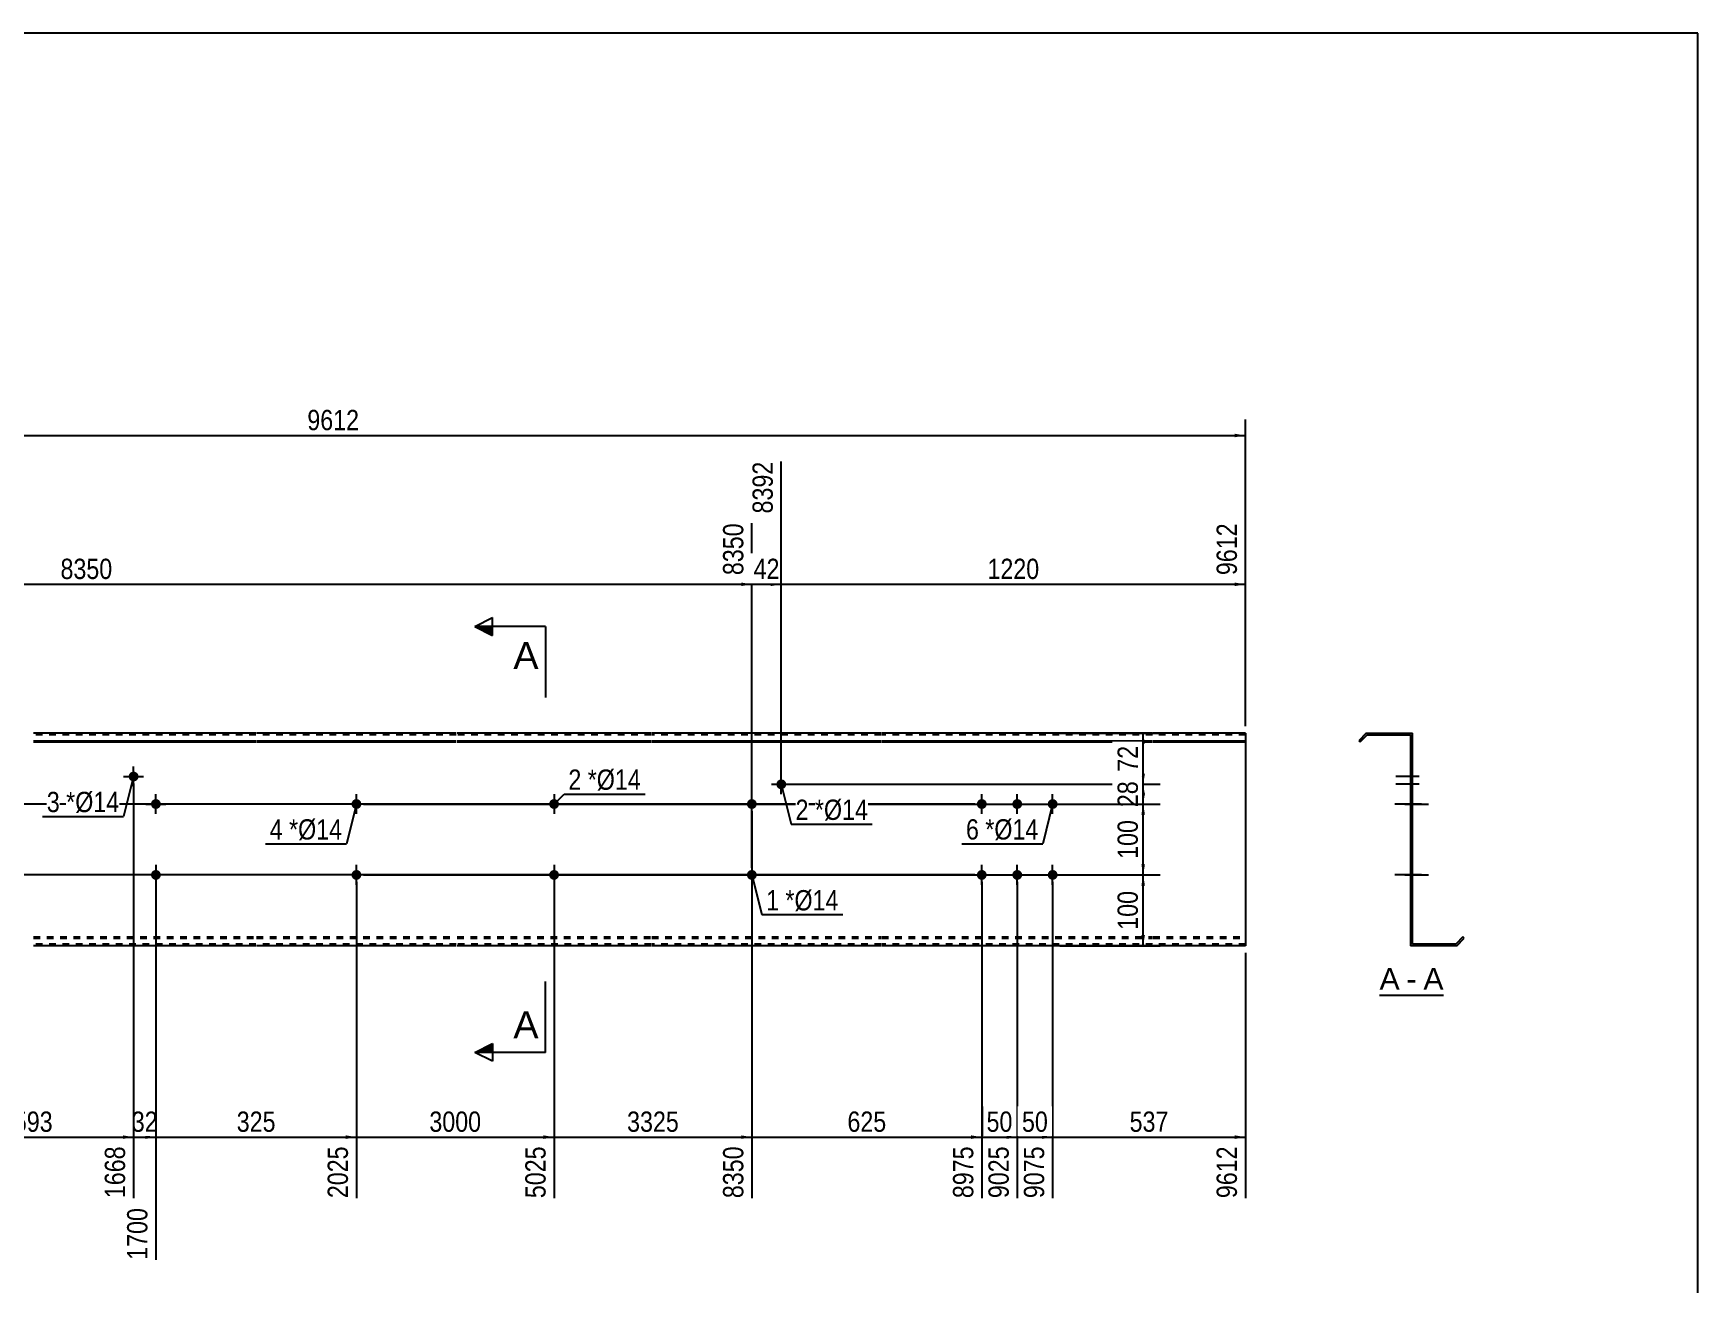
# Model space of a CAD drawing. Header units: millimetres. Extents: x -81 to 321, y -163 to 114.
# Drawn here: x 86.4 to 321.2, y -62.7 to 113.8 of the extents above; entities that cross this region are included whole.
import ezdxf

# ---------------------------------------------------------------- set-up
doc = ezdxf.new("R2010")
doc.units = ezdxf.units.MM
doc.linetypes.add('DXK_LINE_DOT1', pattern=[1.8814, 0.9407, -0.9407])
doc.styles.add('Arial', font='ARIAL.TTF', dxfattribs={"height": 0.2})
doc.styles.add('Arial Narrow', font='ARIALN.TTF', dxfattribs={"height": 0.2})

# ---------------------------------------------------------------- blocks, each defined once
blk = doc.blocks.new('Unknown-627191993-2045')
at = {"color": 5, "linetype": 'Continuous'}
for p, q in [((321.25, 113.75), (-78.75, 113.75)), ((321.25, -163.25), (321.25, 113.75))]:
    blk.add_line(p, q, dxfattribs=at)
blk = doc.blocks.new('Unknown-627191993-12 - 1239')
at = {"color": 7, "linetype": 'Continuous'}
blk.add_line((276.35, -21.95), (285.38, -21.95), dxfattribs=at)
at = {"color": 0, "linetype": 'Continuous'}
blk.add_wipeout([(279.19, -21.2), (279.19, -18), (276.35, -18), (276.35, -21.2)], dxfattribs=at)
blk.add_wipeout([(281.58, -21.2), (281.58, -18), (280.15, -18), (280.15, -21.2)], dxfattribs=at)
at = {"color": 96, "linetype": 'Continuous', "style": 'Arial'}
blk.add_text('A', height=3.06, dxfattribs=at).set_placement((276.35, -21.2))
at = {"color": 0, "linetype": 'Continuous'}
blk.add_wipeout([(285.38, -21.2), (285.38, -18), (282.54, -18), (282.54, -21.2)], dxfattribs=at)
at = {"color": 96, "linetype": 'Continuous', "style": 'Arial'}
for s, p in [('A', (282.54, -21.2)), ('-', (280.15, -21.2))]:
    blk.add_text(s, height=3.06, dxfattribs=at).set_placement(p)
blk = doc.blocks.new('Part-627191993-1218 - 1203')
at = {"color": 2, "linetype": 'Continuous'}
for p, q in [((117.79, 15), (86.44, 15)), ((146.08, 15), (117.89, 15)), ((173.58, 15), (146.18, 15)), ((206.04, 15), (173.68, 15)), ((244.33, 15), (206.14, 15)), ((257.43, 15), (244.43, 15)), ((257.43, 15), (257.43, 13.94)), ((86.44, 13.94), (117.79, 13.94)), ((86.44, 13.76), (117.79, 13.76)), ((117.89, 13.94), (146.08, 13.94)), ((117.89, 13.76), (146.08, 13.76)), ((146.18, 13.94), (173.58, 13.94)), ((146.18, 13.76), (173.58, 13.76)), ((173.68, 13.94), (206.04, 13.94)), ((173.68, 13.76), (206.04, 13.76)), ((206.14, 13.94), (244.33, 13.94)), ((206.14, 13.76), (244.33, 13.76)), ((244.43, 13.94), (257.43, 13.94)), ((244.43, 13.76), (257.43, 13.76)), ((257.43, 13.94), (257.43, -15)), ((117.79, -15), (86.44, -15)), ((146.08, -15), (117.89, -15)), ((173.58, -15), (146.18, -15)), ((206.04, -15), (173.68, -15)), ((244.33, -15), (206.14, -15)), ((257.43, -15), (244.43, -15))]:
    blk.add_line(p, q, dxfattribs=at)
at = {"color": 7, "linetype": 'DXK_LINE_DOT1'}
for p, q in [((117.79, 14.75), (86.44, 14.75)), ((146.08, 14.75), (117.89, 14.75)), ((173.58, 14.75), (146.18, 14.75)), ((206.04, 14.75), (173.68, 14.75)), ((244.33, 14.75), (206.14, 14.75)), ((257.43, 14.75), (244.43, 14.75)), ((86.44, -13.76), (117.79, -13.76)), ((86.44, -13.94), (117.79, -13.94)), ((117.89, -13.76), (146.08, -13.76)), ((117.89, -13.94), (146.08, -13.94)), ((146.18, -13.76), (173.58, -13.76)), ((146.18, -13.94), (173.58, -13.94)), ((173.68, -13.76), (206.04, -13.76)), ((173.68, -13.94), (206.04, -13.94)), ((206.14, -13.76), (244.33, -13.76)), ((206.14, -13.94), (244.33, -13.94)), ((244.43, -13.76), (257.43, -13.76)), ((244.43, -13.94), (257.43, -13.94)), ((117.79, -14.75), (86.44, -14.75)), ((146.08, -14.75), (117.89, -14.75)), ((173.58, -14.75), (146.18, -14.75)), ((206.04, -14.75), (173.68, -14.75)), ((244.33, -14.75), (206.14, -14.75)), ((257.43, -14.75), (244.43, -14.75))]:
    blk.add_line(p, q, dxfattribs=at)
blk = doc.blocks.new('Bolt-627191993-1219 - 1203')
at = {"linetype": 'Continuous'}
for points in [[(219.53, 5, -1), (220.93, 5, -1)], [(224.53, 5, -1), (225.93, 5, -1)], [(229.53, 5, -1), (230.93, 5, -1)], [(219.53, -5, -1), (220.93, -5, -1)], [(224.53, -5, -1), (225.93, -5, -1)], [(229.53, -5, -1), (230.93, -5, -1)]]:
    blk.add_hatch(color=3, dxfattribs=at).paths.add_polyline_path(points)
at = {"color": 3, "linetype": 'Continuous'}
for p, q in [((218.83, 5), (221.63, 5)), ((220.23, 3.6), (220.23, 6.4)), ((223.83, 5), (226.63, 5)), ((225.23, 3.6), (225.23, 6.4)), ((228.83, 5), (231.63, 5)), ((230.23, 3.6), (230.23, 6.4)), ((220.23, -6.4), (220.23, -3.6)), ((225.23, -6.4), (225.23, -3.6)), ((230.23, -6.4), (230.23, -3.6)), ((218.83, -5), (221.63, -5)), ((223.83, -5), (226.63, -5)), ((228.83, -5), (231.63, -5))]:
    blk.add_line(p, q, dxfattribs=at)
blk = doc.blocks.new('Bolt-627191993-1220 - 1203')
at = {"linetype": 'Continuous'}
blk.add_hatch(color=3, dxfattribs=at).paths.add_polyline_path([(191.24, 7.78, -1), (192.64, 7.78, -1)])
at = {"color": 3, "linetype": 'Continuous'}
for p, q in [((190.54, 7.78), (193.34, 7.78)), ((191.94, 6.38), (191.94, 9.18))]:
    blk.add_line(p, q, dxfattribs=at)
blk = doc.blocks.new('Bolt-627191993-1224 - 1203')
at = {"linetype": 'Continuous'}
blk.add_hatch(color=3, dxfattribs=at).paths.add_polyline_path([(99.84, 8.88, -1), (101.24, 8.88, -1)])
at = {"color": 3, "linetype": 'Continuous'}
for p, q in [((100.54, 7.48), (100.54, 10.28)), ((99.14, 8.88), (101.94, 8.88))]:
    blk.add_line(p, q, dxfattribs=at)
blk = doc.blocks.new('Bolt-627191993-1226 - 1203')
at = {"linetype": 'Continuous'}
for points in [[(160.58, 5, -1), (159.18, 5, -1)], [(160.58, -5, -1), (159.18, -5, -1)]]:
    blk.add_hatch(color=3, dxfattribs=at).paths.add_polyline_path(points)
at = {"color": 3, "linetype": 'Continuous'}
for p, q in [((161.28, 5), (158.48, 5)), ((159.88, 6.4), (159.88, 3.6)), ((159.88, -3.6), (159.88, -6.4)), ((161.28, -5), (158.48, -5))]:
    blk.add_line(p, q, dxfattribs=at)
blk = doc.blocks.new('Bolt-627191993-1227 - 1203')
at = {"linetype": 'Continuous'}
blk.add_hatch(color=3, dxfattribs=at).paths.add_polyline_path([(102.99, 5, -1), (104.39, 5, -1)])
at = {"color": 3, "linetype": 'Continuous'}
for p, q in [((102.29, 5), (105.09, 5)), ((103.69, 3.6), (103.69, 6.4))]:
    blk.add_line(p, q, dxfattribs=at)
blk = doc.blocks.new('Bolt-627191993-1228 - 1203')
at = {"linetype": 'Continuous'}
blk.add_hatch(color=3, dxfattribs=at).paths.add_polyline_path([(104.39, -5, -1), (102.99, -5, -1)])
at = {"color": 3, "linetype": 'Continuous'}
for p, q in [((103.69, -3.6), (103.69, -6.4)), ((105.09, -5), (102.29, -5))]:
    blk.add_line(p, q, dxfattribs=at)
blk = doc.blocks.new('Bolt-627191993-1229 - 1203')
at = {"linetype": 'Continuous'}
for points in [[(1.8, 5, -1), (3.2, 5, -1)], [(131.29, 5, -1), (132.69, 5, -1)]]:
    blk.add_hatch(color=3, dxfattribs=at).paths.add_polyline_path(points)
at = {"color": 3, "linetype": 'Continuous'}
for p, q in [((3.9, 5), (1.1, 5)), ((2.5, 3.6), (2.5, 6.4)), ((133.39, 5), (130.59, 5)), ((131.99, 3.6), (131.99, 6.4))]:
    blk.add_line(p, q, dxfattribs=at)
blk = doc.blocks.new('Bolt-627191993-1230 - 1203')
at = {"linetype": 'Continuous'}
for points in [[(1.8, -5, -1), (3.2, -5, -1)], [(131.29, -5, -1), (132.69, -5, -1)]]:
    blk.add_hatch(color=3, dxfattribs=at).paths.add_polyline_path(points)
at = {"color": 3, "linetype": 'Continuous'}
for p, q in [((2.5, -6.4), (2.5, -3.6)), ((131.99, -6.4), (131.99, -3.6)), ((3.9, -5), (1.1, -5)), ((133.39, -5), (130.59, -5))]:
    blk.add_line(p, q, dxfattribs=at)
blk = doc.blocks.new('Bolt-627191993-1231 - 1203')
at = {"linetype": 'Continuous'}
blk.add_hatch(color=3, dxfattribs=at).paths.add_polyline_path([(187.08, 5, -1), (188.48, 5, -1)])
at = {"color": 3, "linetype": 'Continuous'}
for p, q in [((186.38, 5), (189.18, 5)), ((187.78, 3.6), (187.78, 6.4))]:
    blk.add_line(p, q, dxfattribs=at)
blk = doc.blocks.new('Bolt-627191993-1232 - 1203')
at = {"linetype": 'Continuous'}
blk.add_hatch(color=3, dxfattribs=at).paths.add_polyline_path([(188.48, -5, -1), (187.08, -5, -1)])
at = {"color": 3, "linetype": 'Continuous'}
for p, q in [((187.78, -3.6), (187.78, -6.4)), ((189.18, -5), (186.38, -5))]:
    blk.add_line(p, q, dxfattribs=at)
blk = doc.blocks.new('Part-627191993-1241 - 1239')
at = {"color": 2, "linetype": 'Continuous'}
for p, q in [((274.49, 15), (273.43, 13.94)), ((273.61, 13.76), (274.59, 14.75)), ((274.49, 15), (280.99, 15)), ((274.59, 14.75), (280.74, 14.75)), ((280.74, 14.75), (280.74, -15)), ((280.99, -14.75), (280.99, 15)), ((273.43, 13.94), (273.61, 13.76)), ((288.12, -13.76), (287.14, -14.75)), ((287.24, -15), (288.3, -13.94)), ((288.3, -13.94), (288.12, -13.76)), ((287.24, -15), (280.74, -15)), ((287.14, -14.75), (280.99, -14.75))]:
    blk.add_line(p, q, dxfattribs=at)
blk = doc.blocks.new('Bolt-627191993-1242 - 1239')
at = {"linetype": 'Continuous'}
for points in [[(280.74, 5.7), (280.74, 4.3), (280.99, 4.3), (280.99, 5.7)], [(280.74, 5.7), (280.74, 4.3), (280.99, 4.3), (280.99, 5.7)], [(280.74, 5.7), (280.74, 4.3), (280.99, 4.3), (280.99, 5.7)], [(280.74, -4.3), (280.74, -5.7), (280.99, -5.7), (280.99, -4.3)], [(280.74, -4.3), (280.74, -5.7), (280.99, -5.7), (280.99, -4.3)], [(280.74, -4.3), (280.74, -5.7), (280.99, -5.7), (280.99, -4.3)]]:
    blk.add_hatch(color=3, dxfattribs=at).paths.add_polyline_path(points)
at = {"color": 3, "linetype": 'Continuous'}
for p, q in [((282.29, 5), (278.49, 5)), ((282.29, 5), (278.49, 5)), ((282.29, 5), (278.49, 5)), ((280.99, 5.7), (280.74, 5.7)), ((280.99, 5.7), (280.74, 5.7)), ((280.99, 5.7), (280.74, 5.7)), ((280.99, 4.3), (280.74, 4.3)), ((280.99, 4.3), (280.74, 4.3)), ((280.99, 4.3), (280.74, 4.3)), ((280.99, -4.3), (280.74, -4.3)), ((280.99, -4.3), (280.74, -4.3)), ((280.99, -4.3), (280.74, -4.3)), ((282.29, -5), (278.49, -5)), ((282.29, -5), (278.49, -5)), ((282.29, -5), (278.49, -5)), ((280.99, -5.7), (280.74, -5.7)), ((280.99, -5.7), (280.74, -5.7)), ((280.99, -5.7), (280.74, -5.7))]:
    blk.add_line(p, q, dxfattribs=at)
blk = doc.blocks.new('Bolt-627191993-1243 - 1239')
at = {"linetype": 'Continuous'}
blk.add_hatch(color=3, dxfattribs=at).paths.add_polyline_path([(280.74, 8.48), (280.74, 7.08), (280.99, 7.08), (280.99, 8.48)])
at = {"color": 3, "linetype": 'Continuous'}
for p, q in [((281.94, 7.78), (278.64, 7.78)), ((280.99, 8.48), (280.74, 8.48)), ((280.99, 7.08), (280.74, 7.08))]:
    blk.add_line(p, q, dxfattribs=at)
blk = doc.blocks.new('Bolt-627191993-1244 - 1239')
at = {"linetype": 'Continuous'}
for points in [[(280.74, 5.7), (280.74, 4.3), (280.99, 4.3), (280.99, 5.7)], [(280.74, 5.7), (280.74, 4.3), (280.99, 4.3), (280.99, 5.7)], [(280.74, 5.7), (280.74, 4.3), (280.99, 4.3), (280.99, 5.7)], [(280.74, -4.3), (280.74, -5.7), (280.99, -5.7), (280.99, -4.3)], [(280.74, -4.3), (280.74, -5.7), (280.99, -5.7), (280.99, -4.3)], [(280.74, -4.3), (280.74, -5.7), (280.99, -5.7), (280.99, -4.3)]]:
    blk.add_hatch(color=3, dxfattribs=at).paths.add_polyline_path(points)
at = {"color": 3, "linetype": 'Continuous'}
for p, q in [((282.29, 5), (278.49, 5)), ((282.29, 5), (278.49, 5)), ((282.29, 5), (278.49, 5)), ((280.99, 5.7), (280.74, 5.7)), ((280.99, 5.7), (280.74, 5.7)), ((280.99, 5.7), (280.74, 5.7)), ((280.99, 4.3), (280.74, 4.3)), ((280.99, 4.3), (280.74, 4.3)), ((280.99, 4.3), (280.74, 4.3)), ((280.99, -4.3), (280.74, -4.3)), ((280.99, -4.3), (280.74, -4.3)), ((280.99, -4.3), (280.74, -4.3)), ((282.29, -5), (278.49, -5)), ((282.29, -5), (278.49, -5)), ((282.29, -5), (278.49, -5)), ((280.99, -5.7), (280.74, -5.7)), ((280.99, -5.7), (280.74, -5.7)), ((280.99, -5.7), (280.74, -5.7))]:
    blk.add_line(p, q, dxfattribs=at)
blk = doc.blocks.new('Bolt-627191993-1245 - 1239')
at = {"linetype": 'Continuous'}
blk.add_hatch(color=3, dxfattribs=at).paths.add_polyline_path([(280.99, -5.7), (280.99, -4.3), (280.74, -4.3), (280.74, -5.7)])
at = {"color": 3, "linetype": 'Continuous'}
for p, q in [((280.99, -4.3), (280.74, -4.3)), ((281.79, -5), (280.74, -5)), ((280.99, -5.7), (280.74, -5.7))]:
    blk.add_line(p, q, dxfattribs=at)
blk = doc.blocks.new('Bolt-627191993-1246 - 1239')
at = {"linetype": 'Continuous'}
blk.add_hatch(color=3, dxfattribs=at).paths.add_polyline_path([(280.74, 5.7), (280.74, 4.3), (280.99, 4.3), (280.99, 5.7)])
at = {"color": 3, "linetype": 'Continuous'}
for p, q in [((281.94, 5), (278.64, 5)), ((280.99, 5.7), (280.74, 5.7)), ((280.99, 4.3), (280.74, 4.3))]:
    blk.add_line(p, q, dxfattribs=at)
blk = doc.blocks.new('Bolt-627191993-1247 - 1239')
at = {"linetype": 'Continuous'}
blk.add_hatch(color=3, dxfattribs=at).paths.add_polyline_path([(280.74, 9.58), (280.74, 8.18), (280.99, 8.18), (280.99, 9.58)])
at = {"color": 3, "linetype": 'Continuous'}
for p, q in [((280.99, 9.58), (280.74, 9.58)), ((281.94, 8.88), (278.64, 8.88)), ((280.99, 8.18), (280.74, 8.18))]:
    blk.add_line(p, q, dxfattribs=at)
blk = doc.blocks.new('Bolt-627191993-1248 - 1239')
at = {"linetype": 'Continuous'}
blk.add_hatch(color=3, dxfattribs=at).paths.add_polyline_path([(280.74, 9.58), (280.74, 8.18), (280.99, 8.18), (280.99, 9.58)])
at = {"color": 3, "linetype": 'Continuous'}
for p, q in [((280.99, 9.58), (280.74, 9.58)), ((281.94, 8.88), (278.64, 8.88)), ((280.99, 8.18), (280.74, 8.18))]:
    blk.add_line(p, q, dxfattribs=at)
blk = doc.blocks.new('Bolt-627191993-1249 - 1239')
at = {"linetype": 'Continuous'}
for points in [[(280.99, 4.3), (280.99, 5.7), (280.74, 5.7), (280.74, 4.3)], [(280.99, -5.7), (280.99, -4.3), (280.74, -4.3), (280.74, -5.7)]]:
    blk.add_hatch(color=3, dxfattribs=at).paths.add_polyline_path(points)
at = {"color": 3, "linetype": 'Continuous'}
for p, q in [((280.99, 5), (278.74, 5)), ((280.99, 5.7), (280.74, 5.7)), ((280.99, 4.3), (280.74, 4.3)), ((280.99, -4.3), (280.74, -4.3)), ((280.99, -5), (278.74, -5)), ((280.99, -5.7), (280.74, -5.7))]:
    blk.add_line(p, q, dxfattribs=at)
blk = doc.blocks.new('Bolt-627191993-1250 - 1239')
at = {"linetype": 'Continuous'}
blk.add_hatch(color=3, dxfattribs=at).paths.add_polyline_path([(280.74, 5.7), (280.74, 4.3), (280.99, 4.3), (280.99, 5.7)])
at = {"color": 3, "linetype": 'Continuous'}
for p, q in [((281.94, 5), (278.64, 5)), ((280.99, 5.7), (280.74, 5.7)), ((280.99, 4.3), (280.74, 4.3))]:
    blk.add_line(p, q, dxfattribs=at)
blk = doc.blocks.new('Bolt-627191993-1251 - 1239')
at = {"linetype": 'Continuous'}
blk.add_hatch(color=3, dxfattribs=at).paths.add_polyline_path([(280.99, -5.7), (280.99, -4.3), (280.74, -4.3), (280.74, -5.7)])
at = {"color": 3, "linetype": 'Continuous'}
for p, q in [((280.99, -4.3), (280.74, -4.3)), ((281.79, -5), (280.74, -5)), ((280.99, -5.7), (280.74, -5.7))]:
    blk.add_line(p, q, dxfattribs=at)
blk = doc.blocks.new('Bolt-627191993-1252 - 1239')
at = {"linetype": 'Continuous'}
blk.add_hatch(color=3, dxfattribs=at).paths.add_polyline_path([(280.74, 5.7), (280.74, 4.3), (280.99, 4.3), (280.99, 5.7)])
blk.add_hatch(color=3, dxfattribs=at).paths.add_polyline_path([(280.74, 5.7), (280.74, 4.3), (280.99, 4.3), (280.99, 5.7)])
at = {"color": 3, "linetype": 'Continuous'}
for p, q in [((279.94, 5), (283.24, 5)), ((279.94, 5), (283.24, 5)), ((280.74, 5.7), (280.99, 5.7)), ((280.74, 5.7), (280.99, 5.7)), ((280.74, 4.3), (280.99, 4.3)), ((280.74, 4.3), (280.99, 4.3))]:
    blk.add_line(p, q, dxfattribs=at)
blk = doc.blocks.new('Bolt-627191993-1253 - 1239')
at = {"linetype": 'Continuous'}
blk.add_hatch(color=3, dxfattribs=at).paths.add_polyline_path([(280.74, -4.3), (280.74, -5.7), (280.99, -5.7), (280.99, -4.3)])
blk.add_hatch(color=3, dxfattribs=at).paths.add_polyline_path([(280.74, -4.3), (280.74, -5.7), (280.99, -5.7), (280.99, -4.3)])
at = {"color": 3, "linetype": 'Continuous'}
for p, q in [((280.74, -4.3), (280.99, -4.3)), ((280.74, -4.3), (280.99, -4.3)), ((279.94, -5), (283.24, -5)), ((279.94, -5), (283.24, -5)), ((280.74, -5.7), (280.99, -5.7)), ((280.74, -5.7), (280.99, -5.7))]:
    blk.add_line(p, q, dxfattribs=at)
blk = doc.blocks.new('Bolt-627191993-1254 - 1239')
at = {"linetype": 'Continuous'}
blk.add_hatch(color=3, dxfattribs=at).paths.add_polyline_path([(280.74, 5.7), (280.74, 4.3), (280.99, 4.3), (280.99, 5.7)])
at = {"color": 3, "linetype": 'Continuous'}
for p, q in [((281.94, 5), (278.64, 5)), ((280.99, 5.7), (280.74, 5.7)), ((280.99, 4.3), (280.74, 4.3))]:
    blk.add_line(p, q, dxfattribs=at)
blk = doc.blocks.new('Bolt-627191993-1255 - 1239')
at = {"linetype": 'Continuous'}
blk.add_hatch(color=3, dxfattribs=at).paths.add_polyline_path([(280.99, -5.7), (280.99, -4.3), (280.74, -4.3), (280.74, -5.7)])
at = {"color": 3, "linetype": 'Continuous'}
for p, q in [((280.99, -4.3), (280.74, -4.3)), ((281.79, -5), (280.74, -5)), ((280.99, -5.7), (280.74, -5.7))]:
    blk.add_line(p, q, dxfattribs=at)
blk = doc.blocks.new('StraightDimension-627191993-1353 - 1203')
at = {"color": 7, "linetype": 'Continuous'}
for p, q in [((219.23, 5), (-14.25, 5)), ((219.23, -5), (-14.25, -5))]:
    blk.add_line(p, q, dxfattribs=at)
blk = doc.blocks.new('StraightDimension-627191993-1354 - 1203')
at = {"color": 7, "linetype": 'Continuous'}
blk.add_line((219.23, -5), (-14.25, -5), dxfattribs=at)
blk = doc.blocks.new('StraightDimension-627191993-1395 - 1203')
at = {"linetype": 'Continuous'}
blk.add_hatch(color=7, dxfattribs=at).paths.add_polyline_path([(255.93, 57.25), (257.43, 57), (255.93, 56.75)])
at = {"color": 7, "linetype": 'Continuous'}
for p, q in [((257.43, 16), (257.43, 59.25)), ((0, 57), (257.43, 57))]:
    blk.add_line(p, q, dxfattribs=at)
at = {"color": 0}
blk.add_wipeout([(132.97, 57.15), (132.97, 61.35), (124.46, 61.35), (124.46, 57.15)], dxfattribs=at)
at = {"color": 3, "style": 'Arial Narrow'}
blk.add_text('9612', height=2.863, dxfattribs=at).set_placement((125.06, 57.75))
blk = doc.blocks.new('StraightDimension-627191993-1277 - 1203')
at = {"linetype": 'Continuous'}
blk.add_hatch(color=7, dxfattribs=at).paths.add_polyline_path([(102.19, -41.75), (103.69, -42), (102.19, -42.25)])
at = {"color": 7, "linetype": 'Continuous'}
for p, q in [((100.54, 7.88), (100.54, -50.61)), ((103.69, -6), (103.69, -59.31)), ((100.54, -42), (103.69, -42))]:
    blk.add_line(p, q, dxfattribs=at)
at = {"color": 0}
blk.add_wipeout([(104.54, -41.85), (104.54, -37.65), (99.69, -37.65), (99.69, -41.85)], dxfattribs=at)
at = {"color": 0, "linetype": 'Continuous'}
blk.add_wipeout([(103.09, -51.4), (98.89, -51.4), (98.89, -59.91), (103.09, -59.91)], dxfattribs=at)
at = {"color": 3, "style": 'Arial Narrow'}
blk.add_text('32', height=2.863, dxfattribs=at).set_placement((100.29, -41.25))
at = {"color": 3, "linetype": 'Continuous', "style": 'Arial Narrow'}
blk.add_text('1700', height=2.863, rotation=90.0002, dxfattribs=at).set_placement((102.49, -59.31))
blk = doc.blocks.new('StraightDimension-627191993-1274 - 1203')
at = {"linetype": 'Continuous'}
blk.add_hatch(color=7, dxfattribs=at).paths.add_polyline_path([(186.28, -41.75), (187.78, -42), (186.28, -42.25)])
at = {"color": 7, "linetype": 'Continuous'}
for p, q in [((187.78, 4), (187.78, -50.61)), ((159.88, -6), (159.88, -50.61)), ((159.88, -42), (187.78, -42))]:
    blk.add_line(p, q, dxfattribs=at)
at = {"color": 0}
blk.add_wipeout([(178.09, -41.85), (178.09, -37.65), (169.58, -37.65), (169.58, -41.85)], dxfattribs=at)
at = {"color": 0, "linetype": 'Continuous'}
blk.add_wipeout([(187.18, -42.7), (182.98, -42.7), (182.98, -51.21), (187.18, -51.21)], dxfattribs=at)
at = {"color": 3, "style": 'Arial Narrow'}
blk.add_text('3325', height=2.863, dxfattribs=at).set_placement((170.18, -41.25))
at = {"color": 3, "linetype": 'Continuous', "style": 'Arial Narrow'}
blk.add_text('8350', height=2.863, rotation=90.0002, dxfattribs=at).set_placement((186.58, -50.61))
blk = doc.blocks.new('StraightDimension-627191993-1272 - 1203')
at = {"linetype": 'Continuous'}
blk.add_hatch(color=7, dxfattribs=at).paths.add_polyline_path([(223.73, -41.75), (225.23, -42), (223.73, -42.25)])
at = {"color": 7, "linetype": 'Continuous'}
for p, q in [((220.23, -6), (220.23, -50.61)), ((225.23, -6), (225.23, -50.61)), ((220.23, -42), (225.23, -42))]:
    blk.add_line(p, q, dxfattribs=at)
at = {"color": 0}
blk.add_wipeout([(225.16, -41.85), (225.16, -37.65), (220.3, -37.65), (220.3, -41.85)], dxfattribs=at)
at = {"color": 3, "style": 'Arial Narrow'}
blk.add_text('50', height=2.863, dxfattribs=at).set_placement((220.9, -41.25))
at = {"color": 0, "linetype": 'Continuous'}
blk.add_wipeout([(224.63, -42.7), (220.43, -42.7), (220.43, -51.21), (224.63, -51.21)], dxfattribs=at)
at = {"color": 3, "linetype": 'Continuous', "style": 'Arial Narrow'}
blk.add_text('9025', height=2.863, rotation=90.0002, dxfattribs=at).set_placement((224.03, -50.61))
blk = doc.blocks.new('StraightDimension-627191993-1341 - 1203')
at = {"linetype": 'Continuous'}
blk.add_hatch(color=7, dxfattribs=at).paths.add_polyline_path([(186.28, 36.25), (187.78, 36), (186.28, 35.75)])
at = {"color": 7, "linetype": 'Continuous'}
for p, q in [((187.78, -4), (187.78, 44.61)), ((0, 16), (0, 39.13)), ((0, 36), (187.78, 36))]:
    blk.add_line(p, q, dxfattribs=at)
at = {"color": 0, "linetype": 'Continuous'}
for points in [[(187.18, 45.21), (182.98, 45.21), (182.98, 36.7), (187.18, 36.7)], [(-0.6, 39.73), (-4.8, 39.73), (-4.8, 36.7), (-0.6, 36.7)]]:
    blk.add_wipeout(points, dxfattribs=at)
at = {"color": 0}
blk.add_wipeout([(98.15, 36.15), (98.15, 40.35), (89.63, 40.35), (89.63, 36.15)], dxfattribs=at)
at = {"color": 3, "linetype": 'Continuous', "style": 'Arial Narrow'}
for s, height, p in [('8350', 2.863, (186.58, 37.3)), ('0', 2.86, (-1.2, 37.3))]:
    blk.add_text(s, height=height, rotation=90.0002, dxfattribs=at).set_placement(p)
at = {"color": 3, "style": 'Arial Narrow'}
blk.add_text('8350', height=2.863, dxfattribs=at).set_placement((90.23, 36.75))
blk = doc.blocks.new('StraightDimension-627191993-1270 - 1203')
at = {"linetype": 'Continuous'}
blk.add_hatch(color=7, dxfattribs=at).paths.add_polyline_path([(255.93, -41.75), (257.43, -42), (255.93, -42.25)])
at = {"color": 7, "linetype": 'Continuous'}
for p, q in [((230.23, -6), (230.23, -50.61)), ((257.43, -16), (257.43, -50.61)), ((230.23, -42), (257.43, -42))]:
    blk.add_line(p, q, dxfattribs=at)
at = {"color": 0}
blk.add_wipeout([(247.17, -41.85), (247.17, -37.65), (240.49, -37.65), (240.49, -41.85)], dxfattribs=at)
at = {"color": 0, "linetype": 'Continuous'}
blk.add_wipeout([(256.83, -42.7), (252.63, -42.7), (252.63, -51.21), (256.83, -51.21)], dxfattribs=at)
at = {"color": 3, "style": 'Arial Narrow'}
blk.add_text('537', height=2.863, dxfattribs=at).set_placement((241.09, -41.25))
at = {"color": 3, "linetype": 'Continuous', "style": 'Arial Narrow'}
blk.add_text('9612', height=2.863, rotation=90.0002, dxfattribs=at).set_placement((256.23, -50.61))
blk = doc.blocks.new('StraightDimension-627191993-1271 - 1203')
at = {"linetype": 'Continuous'}
blk.add_hatch(color=7, dxfattribs=at).paths.add_polyline_path([(228.73, -41.75), (230.23, -42), (228.73, -42.25)])
at = {"color": 7, "linetype": 'Continuous'}
for p, q in [((225.23, -6), (225.23, -50.61)), ((230.23, -6), (230.23, -50.61)), ((225.23, -42), (230.23, -42))]:
    blk.add_line(p, q, dxfattribs=at)
at = {"color": 0}
blk.add_wipeout([(230.16, -41.85), (230.16, -37.65), (225.3, -37.65), (225.3, -41.85)], dxfattribs=at)
at = {"color": 3, "style": 'Arial Narrow'}
blk.add_text('50', height=2.863, dxfattribs=at).set_placement((225.9, -41.25))
at = {"color": 0, "linetype": 'Continuous'}
blk.add_wipeout([(229.63, -42.7), (225.43, -42.7), (225.43, -51.21), (229.63, -51.21)], dxfattribs=at)
at = {"color": 3, "linetype": 'Continuous', "style": 'Arial Narrow'}
blk.add_text('9075', height=2.863, rotation=90.0002, dxfattribs=at).set_placement((229.03, -50.61))
blk = doc.blocks.new('StraightDimension-627191993-1273 - 1203')
at = {"linetype": 'Continuous'}
blk.add_hatch(color=7, dxfattribs=at).paths.add_polyline_path([(218.73, -41.75), (220.23, -42), (218.73, -42.25)])
at = {"color": 7, "linetype": 'Continuous'}
for p, q in [((187.78, 4), (187.78, -50.61)), ((220.23, -6), (220.23, -50.61)), ((187.78, -42), (220.23, -42))]:
    blk.add_line(p, q, dxfattribs=at)
at = {"color": 0}
blk.add_wipeout([(207.35, -41.85), (207.35, -37.65), (200.67, -37.65), (200.67, -41.85)], dxfattribs=at)
at = {"color": 0, "linetype": 'Continuous'}
blk.add_wipeout([(219.63, -42.7), (215.43, -42.7), (215.43, -51.21), (219.63, -51.21)], dxfattribs=at)
at = {"color": 3, "style": 'Arial Narrow'}
blk.add_text('625', height=2.863, dxfattribs=at).set_placement((201.27, -41.25))
at = {"color": 3, "linetype": 'Continuous', "style": 'Arial Narrow'}
blk.add_text('8975', height=2.863, rotation=90.0002, dxfattribs=at).set_placement((219.03, -50.61))
blk = doc.blocks.new('StraightDimension-627191993-1340 - 1203')
at = {"linetype": 'Continuous'}
blk.add_hatch(color=7, dxfattribs=at).paths.add_polyline_path([(190.44, 36.25), (191.94, 36), (190.44, 35.75)])
at = {"color": 7, "linetype": 'Continuous'}
for p, q in [((191.94, 8.78), (191.94, 53.31)), ((187.78, -4), (187.78, 44.61)), ((187.78, 36), (191.94, 36))]:
    blk.add_line(p, q, dxfattribs=at)
at = {"color": 0, "linetype": 'Continuous'}
blk.add_wipeout([(191.34, 53.91), (187.14, 53.91), (187.14, 45.4), (191.34, 45.4)], dxfattribs=at)
at = {"color": 0}
blk.add_wipeout([(192.29, 36.15), (192.29, 40.35), (187.43, 40.35), (187.43, 36.15)], dxfattribs=at)
at = {"color": 3, "linetype": 'Continuous', "style": 'Arial Narrow'}
blk.add_text('8392', height=2.863, rotation=90.0002, dxfattribs=at).set_placement((190.74, 46))
at = {"color": 3, "style": 'Arial Narrow'}
blk.add_text('42', height=2.863, dxfattribs=at).set_placement((188.03, 36.75))
blk = doc.blocks.new('StraightDimension-627191993-1275 - 1203')
at = {"linetype": 'Continuous'}
blk.add_hatch(color=7, dxfattribs=at).paths.add_polyline_path([(158.38, -41.75), (159.88, -42), (158.38, -42.25)])
at = {"color": 7, "linetype": 'Continuous'}
for p, q in [((131.99, -6), (131.99, -50.61)), ((159.88, -6), (159.88, -50.61)), ((131.99, -42), (159.88, -42))]:
    blk.add_line(p, q, dxfattribs=at)
at = {"color": 0}
blk.add_wipeout([(150.19, -41.85), (150.19, -37.65), (141.68, -37.65), (141.68, -41.85)], dxfattribs=at)
at = {"color": 0, "linetype": 'Continuous'}
blk.add_wipeout([(159.28, -42.7), (155.08, -42.7), (155.08, -51.21), (159.28, -51.21)], dxfattribs=at)
at = {"color": 3, "style": 'Arial Narrow'}
blk.add_text('3000', height=2.863, dxfattribs=at).set_placement((142.28, -41.25))
at = {"color": 3, "linetype": 'Continuous', "style": 'Arial Narrow'}
blk.add_text('5025', height=2.863, rotation=90.0002, dxfattribs=at).set_placement((158.68, -50.61))
blk = doc.blocks.new('StraightDimension-627191993-1339 - 1203')
at = {"linetype": 'Continuous'}
blk.add_hatch(color=7, dxfattribs=at).paths.add_polyline_path([(255.93, 36.25), (257.43, 36), (255.93, 35.75)])
at = {"color": 7, "linetype": 'Continuous'}
for p, q in [((191.94, 8.78), (191.94, 53.31)), ((257.43, 16), (257.43, 44.61)), ((191.94, 36), (257.43, 36))]:
    blk.add_line(p, q, dxfattribs=at)
at = {"color": 0, "linetype": 'Continuous'}
blk.add_wipeout([(256.83, 45.21), (252.63, 45.21), (252.63, 36.7), (256.83, 36.7)], dxfattribs=at)
at = {"color": 0}
blk.add_wipeout([(228.94, 36.15), (228.94, 40.35), (220.43, 40.35), (220.43, 36.15)], dxfattribs=at)
at = {"color": 3, "linetype": 'Continuous', "style": 'Arial Narrow'}
blk.add_text('9612', height=2.863, rotation=90.0002, dxfattribs=at).set_placement((256.23, 37.3))
at = {"color": 3, "style": 'Arial Narrow'}
blk.add_text('1220', height=2.863, dxfattribs=at).set_placement((221.03, 36.75))
blk = doc.blocks.new('StraightDimension-627191993-1276 - 1203')
at = {"linetype": 'Continuous'}
blk.add_hatch(color=7, dxfattribs=at).paths.add_polyline_path([(130.49, -41.75), (131.99, -42), (130.49, -42.25)])
at = {"color": 7, "linetype": 'Continuous'}
for p, q in [((103.69, -6), (103.69, -59.31)), ((131.99, -6), (131.99, -50.61)), ((103.69, -42), (131.99, -42))]:
    blk.add_line(p, q, dxfattribs=at)
at = {"color": 0}
blk.add_wipeout([(121.18, -41.85), (121.18, -37.65), (114.5, -37.65), (114.5, -41.85)], dxfattribs=at)
at = {"color": 0, "linetype": 'Continuous'}
blk.add_wipeout([(131.39, -42.7), (127.19, -42.7), (127.19, -51.21), (131.39, -51.21)], dxfattribs=at)
at = {"color": 3, "style": 'Arial Narrow'}
blk.add_text('325', height=2.863, dxfattribs=at).set_placement((115.1, -41.25))
at = {"color": 3, "linetype": 'Continuous', "style": 'Arial Narrow'}
blk.add_text('2025', height=2.863, rotation=90.0002, dxfattribs=at).set_placement((130.79, -50.61))
blk = doc.blocks.new('StraightDimension-627191993-1278 - 1203')
at = {"linetype": 'Continuous'}
blk.add_hatch(color=7, dxfattribs=at).paths.add_polyline_path([(99.04, -41.75), (100.54, -42), (99.04, -42.25)])
at = {"color": 7, "linetype": 'Continuous'}
for p, q in [((100.54, 7.88), (100.54, -50.61)), ((72.24, -6), (72.24, -50.61)), ((72.24, -42), (100.54, -42))]:
    blk.add_line(p, q, dxfattribs=at)
at = {"color": 0}
blk.add_wipeout([(89.73, -41.85), (89.73, -37.65), (83.05, -37.65), (83.05, -41.85)], dxfattribs=at)
at = {"color": 0, "linetype": 'Continuous'}
blk.add_wipeout([(99.94, -42.7), (95.74, -42.7), (95.74, -51.21), (99.94, -51.21)], dxfattribs=at)
at = {"color": 3, "style": 'Arial Narrow'}
blk.add_text('593', height=2.863, dxfattribs=at).set_placement((83.65, -41.25))
at = {"color": 3, "linetype": 'Continuous', "style": 'Arial Narrow'}
blk.add_text('1668', height=2.863, rotation=90.0002, dxfattribs=at).set_placement((99.34, -50.61))
blk = doc.blocks.new('StraightDimension-627191993-1352 - 1203')
at = {"color": 7, "linetype": 'Continuous'}
blk.add_line((219.23, 5), (-14.25, 5), dxfattribs=at)
blk = doc.blocks.new('StraightDimension-627191993-1371 - 1203')
at = {"linetype": 'Continuous'}
for points in [[(242.75, 13.5), (243, 15), (243.25, 13.5)], [(243.25, 9.28), (243, 7.78), (242.75, 9.28)]]:
    blk.add_hatch(color=7, dxfattribs=at).paths.add_polyline_path(points)
at = {"color": 7, "linetype": 'Continuous'}
for p, q in [((231.23, 15), (245.4, 15)), ((243, 7.78), (243, 15)), ((192.94, 7.78), (245.4, 7.78))]:
    blk.add_line(p, q, dxfattribs=at)
at = {"color": 0}
blk.add_wipeout([(242.85, 13.82), (238.65, 13.82), (238.65, 8.96), (242.85, 8.96)], dxfattribs=at)
at = {"color": 3, "style": 'Arial Narrow'}
blk.add_text('72', height=2.863, rotation=90.0002, dxfattribs=at).set_placement((242.25, 9.56))
blk = doc.blocks.new('StraightDimension-627191993-1372 - 1203')
at = {"linetype": 'Continuous'}
for points in [[(242.75, 6.28), (243, 7.78), (243.25, 6.28)], [(243.25, 6.5), (243, 5), (242.75, 6.5)]]:
    blk.add_hatch(color=7, dxfattribs=at).paths.add_polyline_path(points)
at = {"color": 7, "linetype": 'Continuous'}
for p, q in [((192.94, 7.78), (245.4, 7.78)), ((243, 5), (243, 7.78)), ((132.99, 5), (245.4, 5))]:
    blk.add_line(p, q, dxfattribs=at)
at = {"color": 0}
blk.add_wipeout([(242.85, 8.82), (238.65, 8.82), (238.65, 3.96), (242.85, 3.96)], dxfattribs=at)
at = {"color": 3, "style": 'Arial Narrow'}
blk.add_text('28', height=2.863, rotation=90.0002, dxfattribs=at).set_placement((242.25, 4.56))
blk = doc.blocks.new('StraightDimension-627191993-1373 - 1203')
at = {"linetype": 'Continuous'}
for points in [[(242.75, 3.5), (243, 5), (243.25, 3.5)], [(243.25, -3.5), (243, -5), (242.75, -3.5)]]:
    blk.add_hatch(color=7, dxfattribs=at).paths.add_polyline_path(points)
at = {"color": 7, "linetype": 'Continuous'}
for p, q in [((132.99, 5), (245.4, 5)), ((243, -5), (243, 5)), ((132.99, -5), (245.4, -5))]:
    blk.add_line(p, q, dxfattribs=at)
at = {"color": 0}
blk.add_wipeout([(242.85, 3.34), (238.65, 3.34), (238.65, -3.34), (242.85, -3.34)], dxfattribs=at)
at = {"color": 3, "style": 'Arial Narrow'}
blk.add_text('100', height=2.863, rotation=90.0002, dxfattribs=at).set_placement((242.25, -2.74))
blk = doc.blocks.new('StraightDimension-627191993-1374 - 1203')
at = {"linetype": 'Continuous'}
for points in [[(242.75, -6.5), (243, -5), (243.25, -6.5)], [(243.25, -13.5), (243, -15), (242.75, -13.5)]]:
    blk.add_hatch(color=7, dxfattribs=at).paths.add_polyline_path(points)
at = {"color": 7, "linetype": 'Continuous'}
for p, q in [((132.99, -5), (245.4, -5)), ((243, -15), (243, -5)), ((231.23, -15), (245.4, -15))]:
    blk.add_line(p, q, dxfattribs=at)
at = {"color": 0}
blk.add_wipeout([(242.85, -6.66), (238.65, -6.66), (238.65, -13.34), (242.85, -13.34)], dxfattribs=at)
at = {"color": 3, "style": 'Arial Narrow'}
blk.add_text('100', height=2.863, rotation=90.0002, dxfattribs=at).set_placement((242.25, -12.74))
blk = doc.blocks.new('Mark-627191993-1431 - 1203')
at = {"color": 0}
blk.add_wipeout([(219.83, -0.01), (219.83, 2.99), (218, 2.99), (218, -0.01)], dxfattribs=at)
blk.add_wipeout([(219.83, -0.01), (219.83, 2.99), (218, 2.99), (218, -0.01)], dxfattribs=at)
blk.add_wipeout([(222, -0.01), (222, 2.99), (220.73, 2.99), (220.73, -0.01)], dxfattribs=at)
blk.add_wipeout([(222, -0.01), (222, 2.99), (220.73, 2.99), (220.73, -0.01)], dxfattribs=at)
at = {"color": 3, "style": 'Arial Narrow'}
blk.add_text('6', height=2.86, dxfattribs=at).set_placement((218, -0.01))
at = {"color": 0}
blk.add_wipeout([(228.22, -0.01), (228.22, 2.99), (222, 2.99), (222, -0.01)], dxfattribs=at)
blk.add_wipeout([(228.22, -0.01), (228.22, 2.99), (222, 2.99), (222, -0.01)], dxfattribs=at)
at = {"color": 7, "linetype": 'Continuous'}
for p in [(230.23, 5), (217.4, -0.61)]:
    blk.add_line(p, (228.82, -0.61), dxfattribs=at)
at = {"color": 3, "style": 'Arial Narrow'}
for s, height, p in [('*', 2.86, (220.73, -0.01)), ('Ø14', 2.863, (222, -0.01))]:
    blk.add_text(s, height=height, dxfattribs=at).set_placement(p)
blk = doc.blocks.new('Mark-627191993-1433 - 1203')
at = {"color": 0}
blk.add_wipeout([(163.73, 7.01), (163.73, 10.01), (161.9, 10.01), (161.9, 7.01)], dxfattribs=at)
blk.add_wipeout([(163.73, 7.01), (163.73, 10.01), (161.9, 10.01), (161.9, 7.01)], dxfattribs=at)
at = {"color": 7, "linetype": 'Continuous'}
blk.add_line((159.88, 5), (161.3, 6.41), dxfattribs=at)
at = {"color": 0}
blk.add_wipeout([(165.9, 7.01), (165.9, 10.01), (164.63, 10.01), (164.63, 7.01)], dxfattribs=at)
blk.add_wipeout([(165.9, 7.01), (165.9, 10.01), (164.63, 10.01), (164.63, 7.01)], dxfattribs=at)
at = {"color": 3, "style": 'Arial Narrow'}
blk.add_text('2', height=2.86, dxfattribs=at).set_placement((161.9, 7.01))
at = {"color": 0}
blk.add_wipeout([(172.12, 7.01), (172.12, 10.01), (165.9, 10.01), (165.9, 7.01)], dxfattribs=at)
blk.add_wipeout([(172.12, 7.01), (172.12, 10.01), (165.9, 10.01), (165.9, 7.01)], dxfattribs=at)
at = {"color": 7, "linetype": 'Continuous'}
blk.add_line((161.3, 6.41), (172.72, 6.41), dxfattribs=at)
at = {"color": 3, "style": 'Arial Narrow'}
for s, height, p in [('*', 2.86, (164.63, 7.01)), ('Ø14', 2.863, (165.9, 7.01))]:
    blk.add_text(s, height=height, dxfattribs=at).set_placement(p)
blk = doc.blocks.new('MarkSet-627191993-1428 - 1203')
at = {"color": 0}
blk.add_wipeout([(121.58, -0.01), (121.58, 2.99), (119.75, 2.99), (119.75, -0.01)], dxfattribs=at)
blk.add_wipeout([(121.58, -0.01), (121.58, 2.99), (119.75, 2.99), (119.75, -0.01)], dxfattribs=at)
blk.add_wipeout([(123.76, -0.01), (123.76, 2.99), (122.48, 2.99), (122.48, -0.01)], dxfattribs=at)
blk.add_wipeout([(123.76, -0.01), (123.76, 2.99), (122.48, 2.99), (122.48, -0.01)], dxfattribs=at)
at = {"color": 3, "style": 'Arial Narrow'}
blk.add_text('4', height=2.86, dxfattribs=at).set_placement((119.75, -0.01))
at = {"color": 0}
blk.add_wipeout([(129.97, -0.01), (129.97, 2.99), (123.76, 2.99), (123.76, -0.01)], dxfattribs=at)
blk.add_wipeout([(129.97, -0.01), (129.97, 2.99), (123.76, 2.99), (123.76, -0.01)], dxfattribs=at)
at = {"color": 7, "linetype": 'Continuous'}
for p in [(131.99, 5), (119.15, -0.61)]:
    blk.add_line(p, (130.57, -0.61), dxfattribs=at)
at = {"color": 3, "style": 'Arial Narrow'}
for s, height, p in [('*', 2.86, (122.48, -0.01)), ('Ø14', 2.863, (123.76, -0.01))]:
    blk.add_text(s, height=height, dxfattribs=at).set_placement(p)
blk = doc.blocks.new('SectionMark-627191993-1268 - 1203')
at = {"linetype": 'Continuous'}
for points in [[(151.18, 30.05), (151.18, 28.8), (148.68, 30.05)], [(151.18, -28.8), (151.18, -30.05), (148.68, -30.05)]]:
    blk.add_hatch(color=30, dxfattribs=at).paths.add_polyline_path(points)
at = {"color": 30, "linetype": 'Continuous'}
for p, q in [((148.68, 30.05), (151.18, 31.3)), ((151.18, 28.8), (151.18, 31.3)), ((158.68, 30.05), (148.68, 30.05)), ((148.68, 30.05), (151.18, 28.8)), ((148.68, -30.05), (151.18, -28.8)), ((158.68, -30.05), (148.68, -30.05)), ((151.18, -31.3), (148.68, -30.05)), ((151.18, -28.8), (151.18, -31.3))]:
    blk.add_line(p, q, dxfattribs=at)
at = {"color": 0, "linetype": 'Continuous'}
for points in [[(157.68, 24.05), (157.68, 28.05), (154.13, 28.05), (154.13, 24.05)], [(157.68, -28.05), (157.68, -24.05), (154.13, -24.05), (154.13, -28.05)]]:
    blk.add_wipeout(points, dxfattribs=at)
at = {"color": 30, "linetype": 'Continuous'}
for p, q in [((158.68, 30.05), (158.68, 20.05)), ((158.68, -30.05), (158.68, -20.05))]:
    blk.add_line(p, q, dxfattribs=at)
at = {"color": 96, "linetype": 'Continuous', "style": 'Arial'}
for p in [(154.13, 24.05), (154.13, -28.05)]:
    blk.add_text('A', height=3.82, dxfattribs=at).set_placement(p)
blk = doc.blocks.new('MarkSet-627191993-1409 - 1203')
at = {"color": 0}
blk.add_wipeout([(195.78, 2.76), (195.78, 5.76), (193.95, 5.76), (193.95, 2.76)], dxfattribs=at)
blk.add_wipeout([(195.78, 2.76), (195.78, 5.76), (193.95, 5.76), (193.95, 2.76)], dxfattribs=at)
at = {"color": 7, "linetype": 'Continuous'}
blk.add_line((191.94, 7.78), (193.35, 2.16), dxfattribs=at)
at = {"color": 0}
blk.add_wipeout([(197.96, 2.76), (197.96, 5.76), (196.68, 5.76), (196.68, 2.76)], dxfattribs=at)
blk.add_wipeout([(197.96, 2.76), (197.96, 5.76), (196.68, 5.76), (196.68, 2.76)], dxfattribs=at)
at = {"color": 3, "style": 'Arial Narrow'}
blk.add_text('2', height=2.86, dxfattribs=at).set_placement((193.95, 2.76))
at = {"color": 0}
blk.add_wipeout([(204.17, 2.76), (204.17, 5.76), (197.96, 5.76), (197.96, 2.76)], dxfattribs=at)
blk.add_wipeout([(204.17, 2.76), (204.17, 5.76), (197.96, 5.76), (197.96, 2.76)], dxfattribs=at)
at = {"color": 7, "linetype": 'Continuous'}
blk.add_line((193.35, 2.16), (204.77, 2.16), dxfattribs=at)
at = {"color": 3, "style": 'Arial Narrow'}
for s, height, p in [('*', 2.86, (196.68, 2.76)), ('Ø14', 2.863, (197.96, 2.76))]:
    blk.add_text(s, height=height, dxfattribs=at).set_placement(p)
blk = doc.blocks.new('MarkSet-627191993-1422 - 1203')
at = {"color": 0}
blk.add_wipeout([(90.13, 3.86), (90.13, 6.86), (88.3, 6.86), (88.3, 3.86)], dxfattribs=at)
blk.add_wipeout([(90.13, 3.86), (90.13, 6.86), (88.3, 6.86), (88.3, 3.86)], dxfattribs=at)
blk.add_wipeout([(92.31, 3.86), (92.31, 6.86), (91.03, 6.86), (91.03, 3.86)], dxfattribs=at)
blk.add_wipeout([(92.31, 3.86), (92.31, 6.86), (91.03, 6.86), (91.03, 3.86)], dxfattribs=at)
at = {"color": 3, "style": 'Arial Narrow'}
blk.add_text('3', height=2.86, dxfattribs=at).set_placement((88.3, 3.86))
at = {"color": 0}
blk.add_wipeout([(98.52, 3.86), (98.52, 6.86), (92.31, 6.86), (92.31, 3.86)], dxfattribs=at)
blk.add_wipeout([(98.52, 3.86), (98.52, 6.86), (92.31, 6.86), (92.31, 3.86)], dxfattribs=at)
at = {"color": 7, "linetype": 'Continuous'}
for p in [(100.54, 8.88), (87.7, 3.26)]:
    blk.add_line(p, (99.12, 3.26), dxfattribs=at)
at = {"color": 3, "style": 'Arial Narrow'}
for s, height, p in [('*', 2.86, (91.03, 3.86)), ('Ø14', 2.863, (92.31, 3.86))]:
    blk.add_text(s, height=height, dxfattribs=at).set_placement(p)
blk = doc.blocks.new('Mark-627191993-1434 - 1203')
at = {"color": 0}
blk.add_wipeout([(191.62, -10.01), (191.62, -7.01), (189.8, -7.01), (189.8, -10.01)], dxfattribs=at)
blk.add_wipeout([(191.62, -10.01), (191.62, -7.01), (189.8, -7.01), (189.8, -10.01)], dxfattribs=at)
at = {"color": 7, "linetype": 'Continuous'}
blk.add_line((187.78, -5), (189.2, -10.61), dxfattribs=at)
at = {"color": 0}
blk.add_wipeout([(193.8, -10.01), (193.8, -7.01), (192.52, -7.01), (192.52, -10.01)], dxfattribs=at)
blk.add_wipeout([(193.8, -10.01), (193.8, -7.01), (192.52, -7.01), (192.52, -10.01)], dxfattribs=at)
at = {"color": 3, "style": 'Arial Narrow'}
blk.add_text('1', height=2.86, dxfattribs=at).set_placement((189.8, -10.01))
at = {"color": 0}
blk.add_wipeout([(200.02, -10.01), (200.02, -7.01), (193.8, -7.01), (193.8, -10.01)], dxfattribs=at)
blk.add_wipeout([(200.02, -10.01), (200.02, -7.01), (193.8, -7.01), (193.8, -10.01)], dxfattribs=at)
at = {"color": 7, "linetype": 'Continuous'}
blk.add_line((189.2, -10.61), (200.62, -10.61), dxfattribs=at)
at = {"color": 3, "style": 'Arial Narrow'}
for s, height, p in [('Ø14', 2.863, (193.8, -10.01)), ('*', 2.86, (192.52, -10.01))]:
    blk.add_text(s, height=height, dxfattribs=at).set_placement(p)

msp = doc.modelspace()

# ---------------------------------------------------------------- block references
for name in ['Unknown-627191993-2045', 'Part-627191993-1218 - 1203', 'Part-627191993-1241 - 1239', 'Bolt-627191993-1224 - 1203', 'Bolt-627191993-1247 - 1239', 'Bolt-627191993-1248 - 1239', 'Bolt-627191993-1220 - 1203', 'Bolt-627191993-1243 - 1239', 'Bolt-627191993-1229 - 1203', 'Bolt-627191993-1227 - 1203', 'Bolt-627191993-1226 - 1203', 'Bolt-627191993-1231 - 1203', 'Bolt-627191993-1219 - 1203', 'Bolt-627191993-1242 - 1239', 'Bolt-627191993-1244 - 1239', 'Bolt-627191993-1246 - 1239', 'Bolt-627191993-1250 - 1239', 'Bolt-627191993-1254 - 1239', 'Bolt-627191993-1249 - 1239', 'Bolt-627191993-1252 - 1239', 'Bolt-627191993-1230 - 1203', 'Bolt-627191993-1228 - 1203', 'Bolt-627191993-1232 - 1203', 'Bolt-627191993-1253 - 1239', 'Bolt-627191993-1245 - 1239', 'Bolt-627191993-1251 - 1239', 'Bolt-627191993-1255 - 1239']:
    msp.add_blockref(name, (0, 0))

# ---------------------------------------------------------------- next in the draw order: block references
for name in ['StraightDimension-627191993-1395 - 1203', 'StraightDimension-627191993-1353 - 1203', 'StraightDimension-627191993-1270 - 1203', 'Unknown-627191993-12 - 1239']:
    msp.add_blockref(name, (0, 0))

# ---------------------------------------------------------------- next in the draw order: block references
msp.add_blockref('StraightDimension-627191993-1354 - 1203', (0, 0))

# ---------------------------------------------------------------- next in the draw order: block references
for name in ['StraightDimension-627191993-1277 - 1203', 'StraightDimension-627191993-1274 - 1203', 'StraightDimension-627191993-1272 - 1203']:
    msp.add_blockref(name, (0, 0))

# ---------------------------------------------------------------- next in the draw order: block references
for name in ['StraightDimension-627191993-1341 - 1203', 'StraightDimension-627191993-1275 - 1203', 'StraightDimension-627191993-1271 - 1203']:
    msp.add_blockref(name, (0, 0))

# ---------------------------------------------------------------- next in the draw order: block references
for name in ['StraightDimension-627191993-1278 - 1203', 'StraightDimension-627191993-1273 - 1203', 'StraightDimension-627191993-1276 - 1203']:
    msp.add_blockref(name, (0, 0))

# ---------------------------------------------------------------- next in the draw order: block references
msp.add_blockref('StraightDimension-627191993-1340 - 1203', (0, 0))

# ---------------------------------------------------------------- next in the draw order: block references
msp.add_blockref('StraightDimension-627191993-1339 - 1203', (0, 0))

# ---------------------------------------------------------------- next in the draw order: block references
msp.add_blockref('StraightDimension-627191993-1352 - 1203', (0, 0))

# ---------------------------------------------------------------- next in the draw order: block references
for name in ['StraightDimension-627191993-1371 - 1203', 'MarkSet-627191993-1422 - 1203']:
    msp.add_blockref(name, (0, 0))

# ---------------------------------------------------------------- next in the draw order: block references
msp.add_blockref('StraightDimension-627191993-1372 - 1203', (0, 0))

# ---------------------------------------------------------------- next in the draw order: block references
msp.add_blockref('StraightDimension-627191993-1373 - 1203', (0, 0))

# ---------------------------------------------------------------- next in the draw order: block references
for name in ['Mark-627191993-1433 - 1203', 'MarkSet-627191993-1409 - 1203', 'MarkSet-627191993-1428 - 1203', 'Mark-627191993-1431 - 1203', 'StraightDimension-627191993-1374 - 1203']:
    msp.add_blockref(name, (0, 0))

# ---------------------------------------------------------------- next in the draw order: block references
for name in ['SectionMark-627191993-1268 - 1203', 'Mark-627191993-1434 - 1203']:
    msp.add_blockref(name, (0, 0))

doc.saveas('drawing.dxf')
